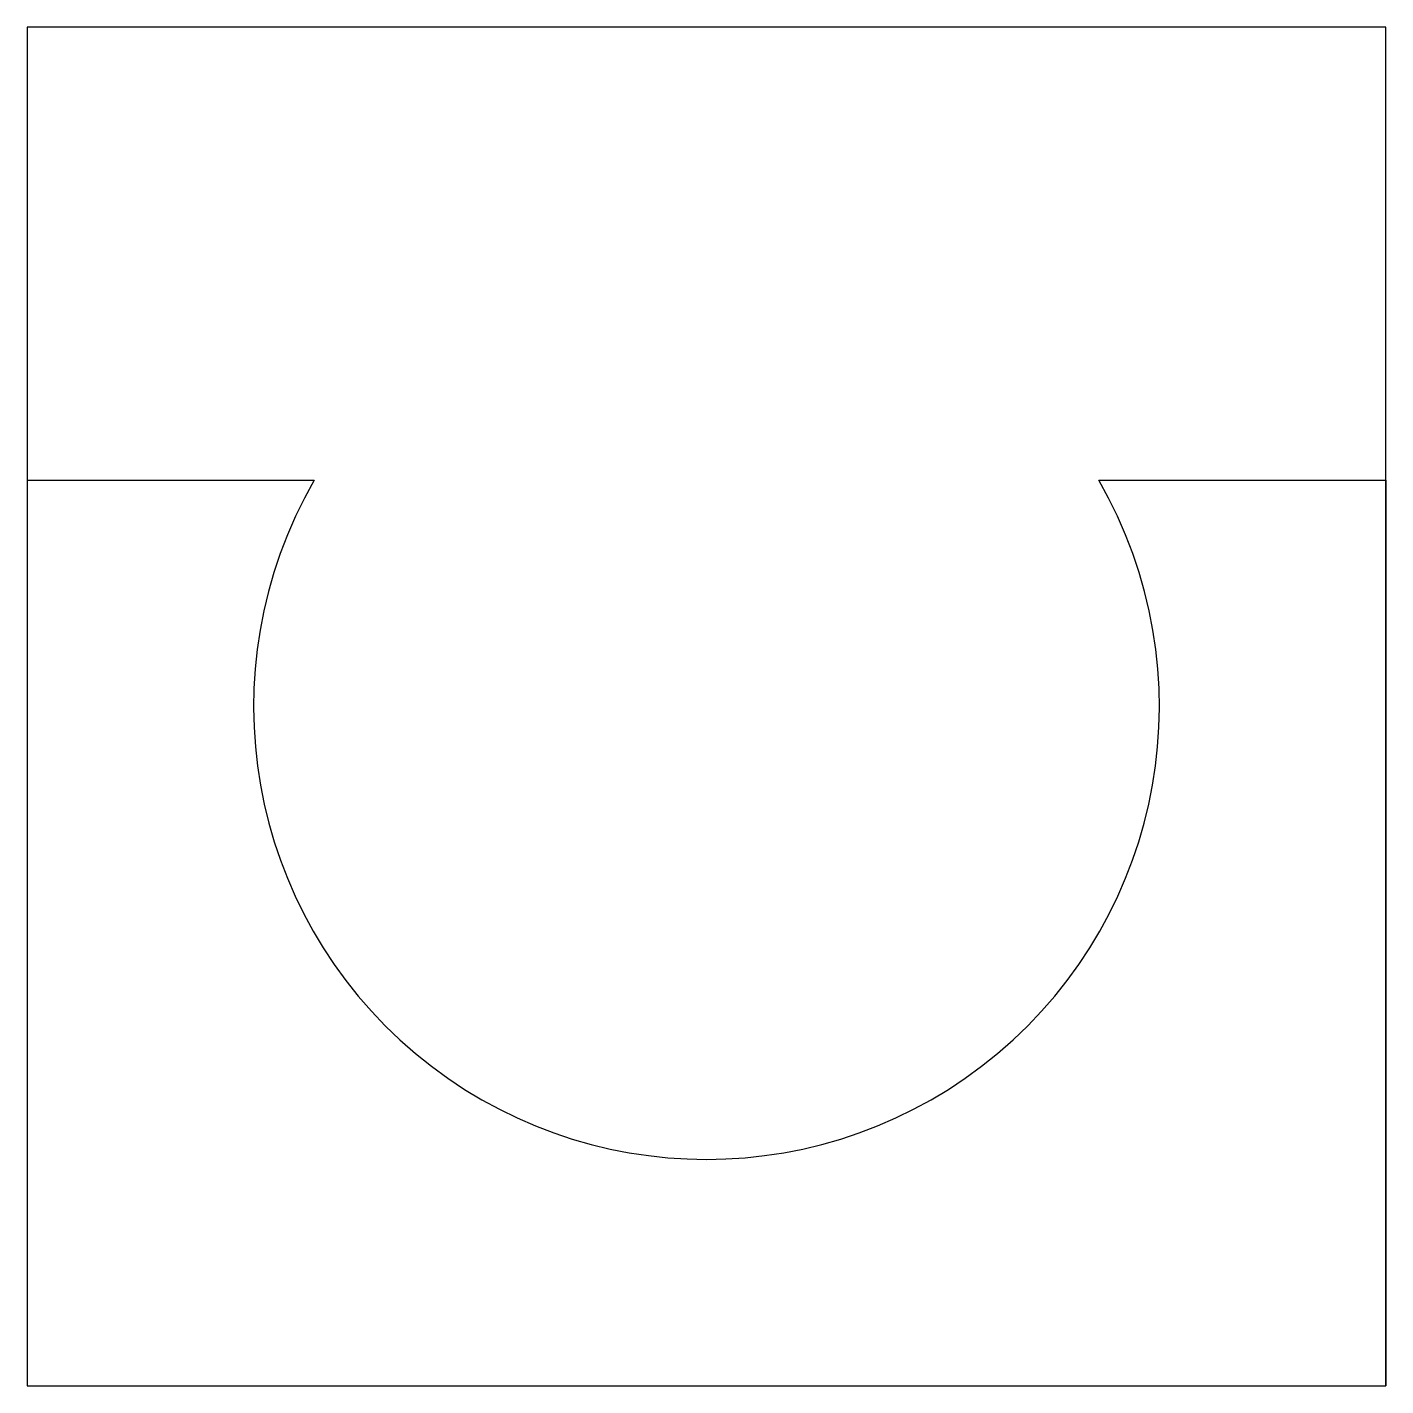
# Model space of a CAD drawing. Extents: x 0 to 6, y 0 to 6.
import ezdxf

# ---------------------------------------------------------------- set-up
doc = ezdxf.new("R2010")
doc.units = 0
doc.layers.get('0').update_dxf_attribs({"linetype": 'CONTINUOUS'})

# ---------------------------------------------------------------- blocks, each defined once
blk = doc.blocks.new('*U5')
at = {"color": 7}
for p, q in [((0, 6), (0, 6, 2)), ((0, 6), (0, 0)), ((6, 6), (0, 6)), ((0, 6, 2), (0, 4, 2)), ((6, 6, 2), (0, 6, 2)), ((6, 6), (6, 6, 2)), ((6, 0), (6, 6)), ((6, 4, 2), (6, 6, 2)), ((0, 4, 4), (0, 0, 4)), ((0, 4, 2), (0, 4, 4)), ((0, 4, 4), (1.267949, 4, 4)), ((0, 4, 2), (1.267949, 4, 2)), ((1.267949, 4, 2), (1.267949, 4, 4)), ((4.732051, 4, 4), (6, 4, 4)), ((4.732051, 4, 2), (6, 4, 2)), ((4.732051, 4, 2), (4.732051, 4, 4)), ((6, 4, 4), (6, 0, 4)), ((6, 4, 4), (6, 4, 2)), ((1, 3, 2), (1, 3, 4)), ((5, 3, 2), (5, 3, 4)), ((3, 1, 2), (3, 1, 4)), ((0, 0), (0, 0, 4)), ((0, 0, 4), (6, 0, 4)), ((0, 0), (6, 0)), ((6, 0, 4), (6, 0))]:
    blk.add_line(p, q, dxfattribs=at)
for centre in [(3, 3, 4), (3, 3, 2)]:
    blk.add_arc(centre, 2, 150, 30, dxfattribs=at)

msp = doc.modelspace()

# ---------------------------------------------------------------- block references
msp.add_blockref('*U5', (0, 0))

doc.saveas('drawing.dxf')
